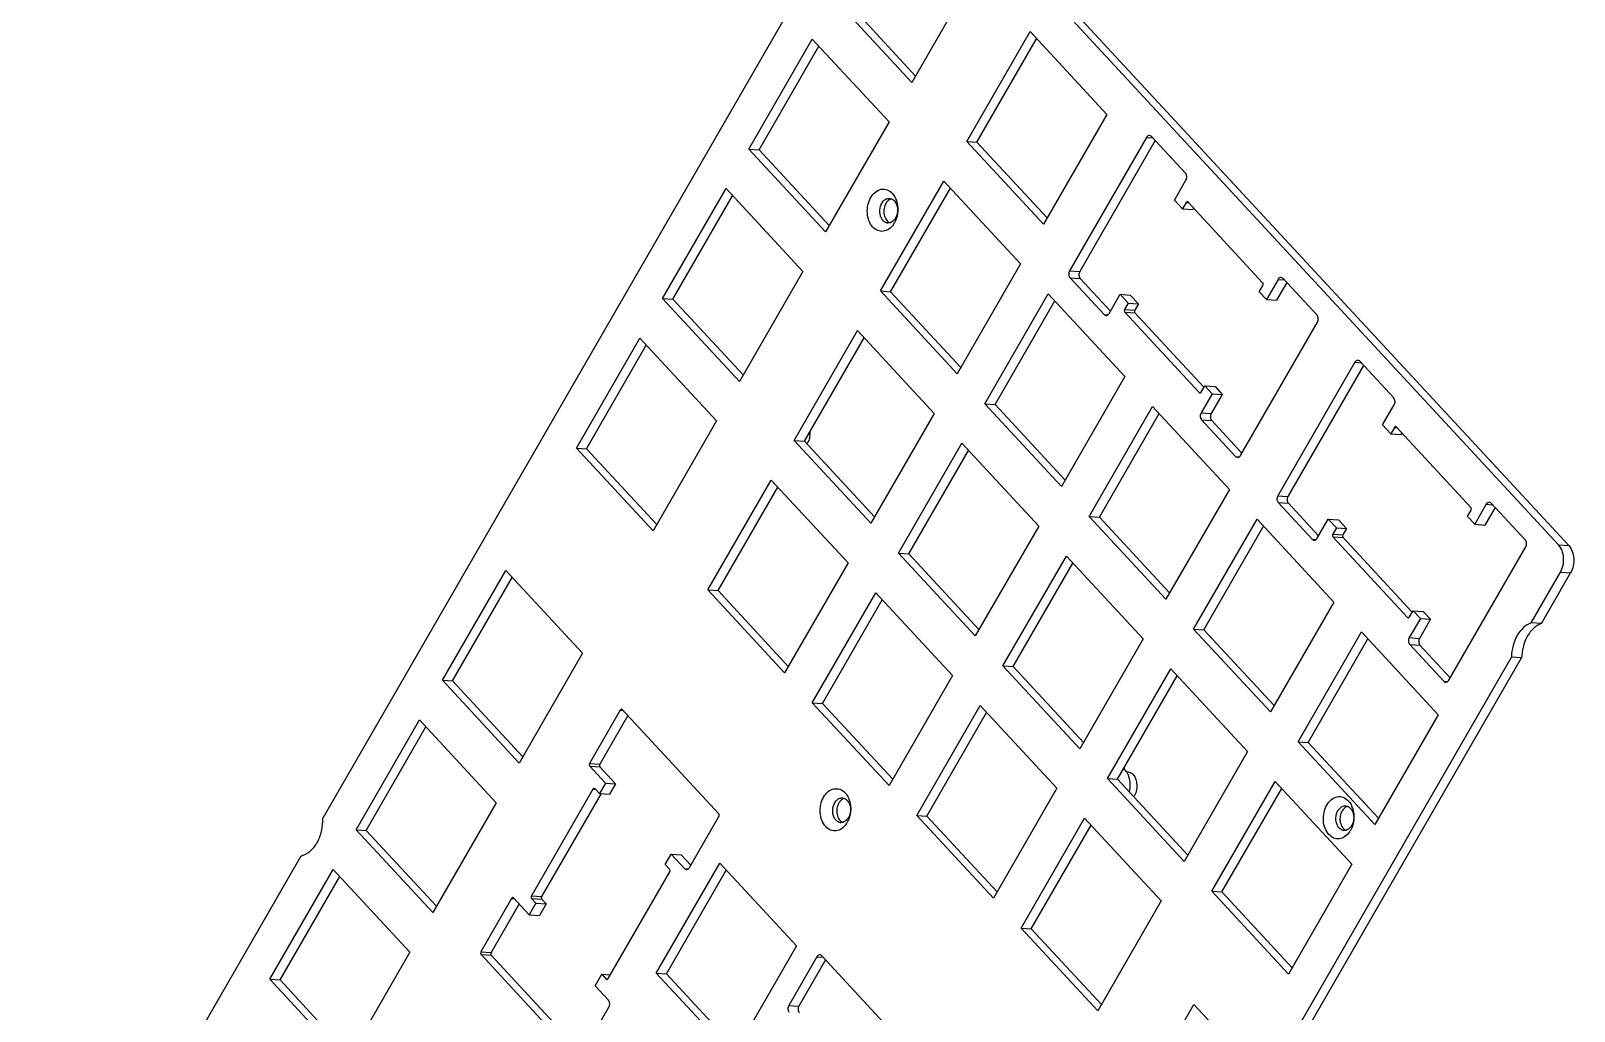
# Model space of a CAD drawing. Header units: millimetres. Extents: x -1930 to -997, y 85 to 636.
# Drawn here: x -1261.9 to -1104.9, y 428.7 to 528.3 of the extents above; entities that cross this region are included whole.
import ezdxf

# ---------------------------------------------------------------- set-up
doc = ezdxf.new("R2010")
doc.units = ezdxf.units.MM
doc.header["$LTSCALE"] = 30.734
doc.layers.get('0').update_dxf_attribs({"linetype": 'CONTINUOUS'})

msp = doc.modelspace()

# ---------------------------------------------------------------- linework, layer by layer
at = {"color": 7, "linetype": 'Continuous'}
for p, q in [((-1106.513, 476.071), (-1172.948, 547.745)), ((-1105.476, 476.001), (-1171.912, 547.675)), ((-1180.069, 538.545), (-1232.186, 448.277)), ((-1165.825, 534.235), (-1172.272, 523.067)), ((-1172.272, 523.067), (-1180.075, 531.485)), ((-1171.899, 523.713), (-1179.039, 531.415)), ((-1188.848, 516.29), (-1182.401, 527.457)), ((-1182.401, 527.457), (-1174.598, 519.039)), ((-1166.699, 517.054), (-1160.251, 528.222)), ((-1165.662, 516.984), (-1159.588, 527.506)), ((-1160.251, 528.222), (-1152.448, 519.803)), ((-1187.812, 516.22), (-1181.737, 526.742)), ((-1152.448, 519.803), (-1158.896, 508.636)), ((-1174.598, 519.039), (-1181.045, 507.872)), ((-1158.896, 508.636), (-1166.699, 517.054)), ((-1166.699, 517.054), (-1165.662, 516.984)), ((-1158.523, 509.282), (-1165.662, 516.984)), ((-1148.409, 517.463), (-1156.238, 503.903)), ((-1147.515, 517.146), (-1155.202, 503.833)), ((-1148.409, 517.463), (-1147.769, 517.42)), ((-1144.444, 513.833), (-1147.9, 517.561)), ((-1181.045, 507.872), (-1188.848, 516.29)), ((-1188.848, 516.29), (-1187.812, 516.22)), ((-1180.672, 508.518), (-1187.812, 516.22)), ((-1197.621, 501.095), (-1191.174, 512.262)), ((-1191.174, 512.262), (-1183.371, 503.844)), ((-1175.472, 501.859), (-1169.024, 513.026)), ((-1174.435, 501.789), (-1168.361, 512.31)), ((-1169.024, 513.026), (-1161.221, 504.608)), ((-1145.574, 511.093), (-1144.396, 513.134)), ((-1196.585, 501.025), (-1190.51, 511.546)), ((-1144.751, 510.204), (-1145.574, 511.093)), ((-1144.382, 510.842), (-1144.751, 510.204)), ((-1144.751, 510.204), (-1143.714, 510.134)), ((-1144.382, 510.842), (-1144.182, 510.829)), ((-1136.599, 502.704), (-1144.179, 510.882)), ((-1143.627, 510.286), (-1143.714, 510.134)), ((-1183.371, 503.844), (-1189.818, 492.676)), ((-1161.221, 504.608), (-1167.669, 493.441)), ((-1156.238, 503.903), (-1155.202, 503.833)), ((-1156.19, 503.203), (-1152.734, 499.475)), ((-1156.19, 503.203), (-1155.153, 503.133)), ((-1155.153, 503.133), (-1152.082, 499.82)), ((-1136.948, 501.786), (-1136.579, 502.424)), ((-1135.033, 503.032), (-1136.211, 500.991)), ((-1134.139, 502.715), (-1135.175, 500.921)), ((-1135.033, 503.032), (-1134.393, 502.989)), ((-1131.068, 499.402), (-1134.524, 503.13)), ((-1189.818, 492.676), (-1197.621, 501.095)), ((-1197.621, 501.095), (-1196.585, 501.025)), ((-1189.445, 493.322), (-1196.585, 501.025)), ((-1167.669, 493.441), (-1175.472, 501.859)), ((-1175.472, 501.859), (-1174.435, 501.789)), ((-1167.296, 494.086), (-1174.435, 501.789)), ((-1164.854, 490.404), (-1158.407, 501.571)), ((-1163.818, 490.334), (-1157.743, 500.856)), ((-1158.407, 501.571), (-1150.604, 493.153)), ((-1152.225, 499.573), (-1151.101, 501.521)), ((-1151.101, 501.521), (-1150.277, 500.632)), ((-1151.101, 501.521), (-1150.064, 501.451)), ((-1150.064, 501.451), (-1149.241, 500.562)), ((-1136.211, 500.991), (-1136.948, 501.786)), ((-1136.211, 500.991), (-1135.175, 500.921)), ((-1152.734, 499.475), (-1152.344, 499.449)), ((-1150.277, 500.632), (-1150.645, 499.994)), ((-1150.645, 499.994), (-1149.609, 499.924)), ((-1150.626, 499.714), (-1149.59, 499.644)), ((-1150.626, 499.714), (-1143.046, 491.537)), ((-1150.277, 500.632), (-1149.241, 500.562)), ((-1149.241, 500.562), (-1149.609, 499.924)), ((-1149.59, 499.644), (-1142.597, 492.1)), ((-1184.245, 486.663), (-1177.797, 497.831)), ((-1177.797, 497.831), (-1169.994, 489.412)), ((-1138.849, 485.142), (-1131.02, 498.703)), ((-1206.394, 485.899), (-1199.947, 497.066)), ((-1205.358, 485.829), (-1199.283, 496.351)), ((-1199.947, 497.066), (-1192.144, 488.648)), ((-1183.209, 486.593), (-1177.134, 497.115)), ((-1127.23, 494.614), (-1135.059, 481.053)), ((-1127.23, 494.614), (-1126.59, 494.57)), ((-1123.265, 490.984), (-1126.721, 494.712)), ((-1150.604, 493.153), (-1157.051, 481.986)), ((-1126.336, 494.297), (-1134.022, 480.983)), ((-1143.046, 491.537), (-1142.965, 491.531)), ((-1141.737, 491.419), (-1142.862, 489.472)), ((-1142.843, 491.576), (-1142.474, 492.214)), ((-1142.474, 492.214), (-1141.438, 492.144)), ((-1142.474, 492.214), (-1141.737, 491.419)), ((-1140.701, 491.349), (-1141.825, 489.402)), ((-1141.737, 491.419), (-1140.701, 491.349)), ((-1141.438, 492.144), (-1140.701, 491.349)), ((-1157.051, 481.986), (-1164.854, 490.404)), ((-1164.854, 490.404), (-1163.818, 490.334)), ((-1156.678, 482.632), (-1163.818, 490.334)), ((-1154.237, 478.949), (-1147.789, 490.117)), ((-1147.789, 490.117), (-1139.986, 481.698)), ((-1124.395, 488.243), (-1123.217, 490.284)), ((-1192.144, 488.648), (-1198.591, 477.481)), ((-1169.994, 489.412), (-1176.442, 478.245)), ((-1153.2, 478.879), (-1147.126, 489.401)), ((-1142.862, 489.472), (-1141.825, 489.402)), ((-1142.813, 488.772), (-1141.777, 488.702)), ((-1142.813, 488.772), (-1139.358, 485.044)), ((-1141.777, 488.702), (-1138.706, 485.389)), ((-1123.571, 487.355), (-1124.395, 488.243)), ((-1176.442, 478.245), (-1184.245, 486.663)), ((-1184.245, 486.663), (-1183.209, 486.593)), ((-1176.069, 478.891), (-1183.209, 486.593)), ((-1123.203, 487.993), (-1123.571, 487.355)), ((-1123.571, 487.355), (-1122.535, 487.285)), ((-1123.203, 487.993), (-1123.003, 487.979)), ((-1115.419, 479.855), (-1122.999, 488.032)), ((-1122.447, 487.437), (-1122.535, 487.285)), ((-1198.591, 477.481), (-1206.394, 485.899)), ((-1206.394, 485.899), (-1205.358, 485.829)), ((-1198.219, 478.127), (-1205.358, 485.829)), ((-1173.627, 475.209), (-1167.18, 486.376)), ((-1172.591, 475.139), (-1166.516, 485.66)), ((-1167.18, 486.376), (-1159.377, 477.958)), ((-1139.358, 485.044), (-1138.968, 485.018)), ((-1193.018, 471.468), (-1186.57, 482.635)), ((-1191.982, 471.398), (-1185.907, 481.919)), ((-1186.57, 482.635), (-1178.768, 474.217)), ((-1139.986, 481.698), (-1146.434, 470.531)), ((-1135.059, 481.053), (-1134.022, 480.983)), ((-1135.01, 480.354), (-1133.974, 480.284)), ((-1135.01, 480.354), (-1131.555, 476.626)), ((-1133.974, 480.284), (-1130.903, 476.971)), ((-1109.889, 476.553), (-1113.344, 480.281)), ((-1154.237, 478.949), (-1153.2, 478.879)), ((-1146.434, 470.531), (-1154.237, 478.949)), ((-1146.061, 471.177), (-1153.2, 478.879)), ((-1115.769, 478.937), (-1115.4, 479.575)), ((-1115.032, 478.142), (-1115.769, 478.937)), ((-1113.853, 480.183), (-1115.032, 478.142)), ((-1112.96, 479.866), (-1113.995, 478.072)), ((-1113.853, 480.183), (-1113.213, 480.139)), ((-1159.377, 477.958), (-1165.824, 466.79)), ((-1143.619, 467.495), (-1137.172, 478.662)), ((-1142.583, 467.425), (-1136.508, 477.946)), ((-1137.172, 478.662), (-1129.369, 470.244)), ((-1131.046, 476.724), (-1129.921, 478.671)), ((-1129.921, 478.671), (-1128.885, 478.602)), ((-1129.921, 478.671), (-1129.098, 477.783)), ((-1129.098, 477.783), (-1129.466, 477.145)), ((-1129.466, 477.145), (-1128.43, 477.075)), ((-1129.098, 477.783), (-1128.062, 477.713)), ((-1128.885, 478.602), (-1128.062, 477.713)), ((-1128.062, 477.713), (-1128.43, 477.075)), ((-1115.032, 478.142), (-1113.995, 478.072)), ((-1131.555, 476.626), (-1131.165, 476.6)), ((-1129.447, 476.865), (-1128.411, 476.795)), ((-1129.447, 476.865), (-1121.867, 468.687)), ((-1128.411, 476.795), (-1121.418, 469.251)), ((-1117.669, 462.293), (-1109.84, 475.853)), ((-1106.513, 476.071), (-1105.476, 476.001)), ((-1178.768, 474.217), (-1185.215, 463.05)), ((-1165.824, 466.79), (-1173.627, 475.209)), ((-1173.627, 475.209), (-1172.591, 475.139)), ((-1165.452, 467.436), (-1172.591, 475.139)), ((-1163.01, 463.754), (-1156.562, 474.921)), ((-1161.974, 463.684), (-1155.899, 474.205)), ((-1156.562, 474.921), (-1148.76, 466.503)), ((-1220.026, 462.288), (-1213.579, 473.456)), ((-1218.99, 462.218), (-1212.915, 472.74)), ((-1213.579, 473.456), (-1205.776, 465.037)), ((-1109.286, 468.134), (-1106.319, 473.273)), ((-1108.25, 468.064), (-1105.283, 473.203)), ((-1106.319, 473.273), (-1105.283, 473.203)), ((-1185.215, 463.05), (-1193.018, 471.468)), ((-1193.018, 471.468), (-1191.982, 471.398)), ((-1184.842, 463.695), (-1191.982, 471.398)), ((-1182.4, 460.013), (-1175.953, 471.18)), ((-1175.953, 471.18), (-1168.15, 462.762)), ((-1181.364, 459.943), (-1175.29, 470.465)), ((-1129.369, 470.244), (-1135.816, 459.076)), ((-1121.663, 468.727), (-1121.295, 469.365)), ((-1121.295, 469.365), (-1120.259, 469.295)), ((-1121.295, 469.365), (-1120.558, 468.57)), ((-1120.259, 469.295), (-1119.522, 468.5)), ((-1121.867, 468.687), (-1121.786, 468.682)), ((-1120.558, 468.57), (-1121.682, 466.622)), ((-1119.522, 468.5), (-1120.646, 466.552)), ((-1120.558, 468.57), (-1119.522, 468.5)), ((-1108.25, 468.064), (-1109.286, 468.134)), ((-1148.76, 466.503), (-1155.207, 455.336)), ((-1143.619, 467.495), (-1142.583, 467.425)), ((-1135.816, 459.076), (-1143.619, 467.495)), ((-1135.444, 459.722), (-1142.583, 467.425)), ((-1133.002, 456.04), (-1126.554, 467.207)), ((-1131.966, 455.97), (-1125.891, 466.491)), ((-1126.554, 467.207), (-1118.751, 458.789)), ((-1121.682, 466.622), (-1120.646, 466.552)), ((-1205.776, 465.037), (-1212.223, 453.87)), ((-1133.715, 425.822), (-1111.296, 464.652)), ((-1132.679, 425.752), (-1110.26, 464.582)), ((-1121.634, 465.923), (-1120.598, 465.853)), ((-1121.634, 465.923), (-1118.178, 462.195)), ((-1120.598, 465.853), (-1117.527, 462.54)), ((-1110.26, 464.582), (-1111.296, 464.652)), ((-1155.207, 455.336), (-1163.01, 463.754)), ((-1163.01, 463.754), (-1161.974, 463.684)), ((-1154.834, 455.981), (-1161.974, 463.684)), ((-1152.392, 452.299), (-1145.945, 463.466)), ((-1145.945, 463.466), (-1138.142, 455.048)), ((-1212.223, 453.87), (-1220.026, 462.288)), ((-1220.026, 462.288), (-1218.99, 462.218)), ((-1211.85, 454.516), (-1218.99, 462.218)), ((-1168.15, 462.762), (-1174.598, 451.595)), ((-1151.356, 452.229), (-1145.282, 462.751)), ((-1118.178, 462.195), (-1117.789, 462.168)), ((-1174.598, 451.595), (-1182.4, 460.013)), ((-1182.4, 460.013), (-1181.364, 459.943)), ((-1174.225, 452.241), (-1181.364, 459.943)), ((-1201.927, 459.263), (-1205.058, 453.839)), ((-1201.171, 458.707), (-1204.022, 453.769)), ((-1201.927, 459.263), (-1201.726, 459.249)), ((-1191.914, 448.719), (-1201.723, 459.302)), ((-1171.783, 448.558), (-1165.336, 459.726)), ((-1170.747, 448.488), (-1164.672, 459.01)), ((-1165.336, 459.726), (-1157.533, 451.307)), ((-1118.751, 458.789), (-1125.199, 447.622)), ((-1228.799, 447.093), (-1222.352, 458.26)), ((-1227.763, 447.023), (-1221.688, 457.544)), ((-1222.352, 458.26), (-1214.549, 449.842)), ((-1133.002, 456.04), (-1131.966, 455.97)), ((-1125.199, 447.622), (-1133.002, 456.04)), ((-1124.826, 448.267), (-1131.966, 455.97)), ((-1205.058, 453.839), (-1204.022, 453.769)), ((-1138.142, 455.048), (-1144.589, 443.881)), ((-1205.039, 453.559), (-1203.446, 451.84)), ((-1205.039, 453.559), (-1204.002, 453.489)), ((-1204.002, 453.489), (-1202.409, 451.77)), ((-1152.392, 452.299), (-1151.356, 452.229)), ((-1144.589, 443.881), (-1152.392, 452.299)), ((-1144.217, 444.527), (-1151.356, 452.229)), ((-1150.489, 453.005), (-1150.371, 452.997)), ((-1204.704, 451.227), (-1210.967, 440.379)), ((-1203.889, 450.774), (-1209.931, 440.309)), ((-1204.704, 451.227), (-1204.504, 451.214)), ((-1204.054, 450.785), (-1204.5, 451.266)), ((-1203.446, 451.84), (-1204.054, 450.785)), ((-1204.054, 450.785), (-1203.018, 450.715)), ((-1203.446, 451.84), (-1202.409, 451.77)), ((-1202.409, 451.77), (-1203.018, 450.715)), ((-1157.533, 451.307), (-1163.98, 440.14)), ((-1141.775, 440.844), (-1135.327, 452.012)), ((-1140.739, 440.774), (-1134.664, 451.296)), ((-1135.327, 452.012), (-1127.525, 443.593)), ((-1214.549, 449.842), (-1220.996, 438.675)), ((-1194.888, 443.255), (-1191.894, 448.439)), ((-1171.783, 448.558), (-1170.747, 448.488)), ((-1163.98, 440.14), (-1171.783, 448.558)), ((-1163.607, 440.786), (-1170.747, 448.488)), ((-1161.165, 437.104), (-1154.718, 448.271)), ((-1160.129, 437.034), (-1154.055, 447.555)), ((-1154.718, 448.271), (-1146.915, 439.853)), ((-1220.996, 438.675), (-1228.799, 447.093)), ((-1228.799, 447.093), (-1227.763, 447.023)), ((-1220.623, 439.32), (-1227.763, 447.023)), ((-1234.412, 444.421), (-1287.081, 353.195)), ((-1197.366, 443.57), (-1196.757, 444.624)), ((-1196.757, 444.624), (-1195.397, 443.156)), ((-1196.757, 444.624), (-1195.721, 444.555)), ((-1195.721, 444.555), (-1194.745, 443.502)), ((-1237.572, 431.897), (-1231.125, 443.065)), ((-1231.125, 443.065), (-1223.322, 434.646)), ((-1203.164, 431.961), (-1196.901, 442.809)), ((-1198.266, 432.534), (-1191.818, 443.701)), ((-1196.92, 443.089), (-1197.366, 443.57)), ((-1197.229, 432.464), (-1191.155, 442.985)), ((-1195.397, 443.156), (-1195.007, 443.13)), ((-1191.818, 443.701), (-1184.015, 435.283)), ((-1127.525, 443.593), (-1133.972, 432.426)), ((-1236.536, 431.827), (-1230.461, 442.349)), ((-1212.979, 440.119), (-1216.111, 434.695)), ((-1212.224, 439.563), (-1215.075, 434.625)), ((-1212.979, 440.119), (-1212.779, 440.105)), ((-1211.182, 438.439), (-1212.776, 440.158)), ((-1210.502, 439.618), (-1211.182, 438.439)), ((-1210.967, 440.379), (-1209.931, 440.309)), ((-1210.948, 440.099), (-1210.502, 439.618)), ((-1210.948, 440.099), (-1209.911, 440.029)), ((-1210.502, 439.618), (-1209.466, 439.548)), ((-1209.466, 439.548), (-1210.146, 438.369)), ((-1209.911, 440.029), (-1209.466, 439.548)), ((-1146.915, 439.853), (-1153.363, 428.685)), ((-1141.775, 440.844), (-1140.739, 440.774)), ((-1133.972, 432.426), (-1141.775, 440.844)), ((-1133.599, 433.072), (-1140.739, 440.774)), ((-1211.182, 438.439), (-1210.146, 438.369)), ((-1161.165, 437.104), (-1160.129, 437.034)), ((-1153.363, 428.685), (-1161.165, 437.104)), ((-1152.99, 429.331), (-1160.129, 437.034)), ((-1184.015, 435.283), (-1190.463, 424.115)), ((-1223.322, 434.646), (-1229.769, 423.479)), ((-1216.111, 434.695), (-1215.075, 434.625)), ((-1216.091, 434.415), (-1206.282, 423.832)), ((-1216.091, 434.415), (-1215.055, 434.345)), ((-1215.055, 434.345), (-1205.798, 424.358)), ((-1181.942, 434.188), (-1184.797, 429.242)), ((-1181.048, 433.871), (-1183.761, 429.172)), ((-1181.942, 434.188), (-1181.302, 434.144)), ((-1171.958, 424.064), (-1181.433, 434.286)), ((-1229.769, 423.479), (-1237.572, 431.897)), ((-1237.572, 431.897), (-1236.536, 431.827)), ((-1229.396, 424.125), (-1236.536, 431.827)), ((-1204.494, 431.224), (-1203.814, 432.403)), ((-1203.814, 432.403), (-1203.368, 431.922)), ((-1203.814, 432.403), (-1202.943, 432.344)), ((-1203.368, 431.922), (-1203.287, 431.916)), ((-1190.463, 424.115), (-1198.266, 432.534)), ((-1198.266, 432.534), (-1197.229, 432.464)), ((-1190.09, 424.761), (-1197.229, 432.464)), ((-1203.134, 429.756), (-1204.494, 431.224)), ((-1206.079, 423.871), (-1203.085, 429.056)), ((-1184.797, 429.242), (-1183.761, 429.172)), ((-1150.03, 418.18), (-1143.582, 429.348)), ((-1143.582, 429.348), (-1135.78, 420.929))]:
    msp.add_line(p, q, dxfattribs=at)
for centre, radius, start, end in [((-1176.085, 510.291), 2.369, 19.34518, 21.50483), ((-1174.666, 509.452), 0.673, 249.4994, 254.31806), ((-1174.672, 509.433), 0.653, 254.34493, 266.14095), ((-1174.682, 509.489), 0.711, 285.6252, 289.42101), ((-1175.987, 509.891), 2.23, 325.30026, 330.02624), ((-1184.69, 487.419), 2.07, 347.67468, 4.8481), ((-1151.633, 452.198), 1.425, 42.76841, 51.07924), ((-1151.974, 451.928), 1.861, 29.75794, 34.10822), ((-1152.29, 451.773), 2.213, 18.91531, 21.49828), ((-1180.879, 449.347), 2.369, 19.34518, 21.50483), ((-1129.699, 448.539), 2.369, 19.34518, 21.50483), ((-1179.461, 448.508), 0.673, 249.4994, 254.31806), ((-1179.467, 448.489), 0.653, 254.34493, 266.14095), ((-1179.477, 448.545), 0.711, 285.6252, 289.42101), ((-1180.781, 448.947), 2.23, 325.30026, 330.02624), ((-1128.28, 447.699), 0.673, 249.4994, 254.31806), ((-1128.286, 447.68), 0.653, 254.34493, 266.14095), ((-1128.296, 447.737), 0.711, 285.6252, 289.42101), ((-1129.601, 448.139), 2.23, 325.30026, 330.02624)]:
    msp.add_arc(centre, radius, start, end, dxfattribs=at)
for points, knots in [([(-1148.097, 517.661), (-1148.156, 517.665), (-1148.288, 517.625), (-1148.375, 517.523), (-1148.409, 517.463)], [0, 0, 0, 0, 0.4637418, 1, 1, 1, 1]), ([(-1147.9, 517.561), (-1147.913, 517.576), (-1147.968, 517.626), (-1148.042, 517.658), (-1148.097, 517.661)], [0, 0, 0, 0, 0.265136, 1, 1, 1, 1]), ([(-1144.396, 513.134), (-1144.333, 513.243), (-1144.28, 513.496), (-1144.364, 513.747), (-1144.444, 513.833)], [0, 0, 0, 0, 0.516988, 1, 1, 1, 1]), ([(-1176.244, 508.355), (-1176.589, 508.727), (-1176.86, 509.548), (-1176.779, 510.604), (-1176.502, 511.36), (-1176.037, 511.939), (-1175.426, 512.252), (-1174.763, 512.2), (-1174.41, 511.943), (-1174.263, 511.785)], [0, 0, 0, 0, 0.2627513, 0.407557, 0.5469772, 0.6729125, 0.7839529, 0.8884344, 1, 1, 1, 1]), ([(-1174.263, 511.785), (-1174.224, 511.742), (-1174.067, 511.553), (-1173.949, 511.334), (-1173.88, 511.16)], [0, 0, 0, 0, 0.2380765, 1, 1, 1, 1]), ([(-1175.453, 509.456), (-1175.541, 509.714), (-1175.574, 510.269), (-1175.356, 510.788), (-1175.183, 510.983)], [0, 0, 0, 0, 0.5116141, 1, 1, 1, 1]), ([(-1175.183, 510.983), (-1175.099, 511.076), (-1174.907, 511.232), (-1174.661, 511.283), (-1174.548, 511.275)], [0, 0, 0, 0, 0.5251894, 1, 1, 1, 1]), ([(-1174.768, 510.955), (-1174.796, 510.924), (-1174.902, 510.79), (-1174.981, 510.634), (-1175.025, 510.511)], [0, 0, 0, 0, 0.2391772, 1, 1, 1, 1]), ([(-1174.358, 511.224), (-1174.396, 511.213), (-1174.551, 511.155), (-1174.685, 511.049), (-1174.768, 510.955)], [0, 0, 0, 0, 0.237164, 1, 1, 1, 1]), ([(-1174.056, 511.025), (-1174.002, 510.967), (-1173.8, 510.685), (-1173.725, 510.326), (-1173.728, 510.062)], [0, 0, 0, 0, 0.2303945, 1, 1, 1, 1]), ([(-1173.706, 510.369), (-1173.696, 510.229), (-1173.698, 509.681), (-1173.852, 509.13), (-1174.055, 508.777)], [0, 0, 0, 0, 0.256167, 1, 1, 1, 1]), ([(-1173.849, 511.076), (-1173.829, 511.021), (-1173.758, 510.79), (-1173.719, 510.55), (-1173.706, 510.369)], [0, 0, 0, 0, 0.2445506, 1, 1, 1, 1]), ([(-1144.257, 510.922), (-1144.269, 510.922), (-1144.321, 510.917), (-1144.363, 510.876), (-1144.382, 510.842)], [0, 0, 0, 0, 0.23075, 1, 1, 1, 1]), ([(-1174.153, 508.622), (-1174.28, 508.439), (-1174.577, 508.124), (-1175.163, 507.881), (-1175.777, 507.962), (-1176.105, 508.206), (-1176.244, 508.355)], [0, 0, 0, 0, 0.2734501, 0.5171602, 0.7503839, 1, 1, 1, 1]), ([(-1175.207, 509.031), (-1175.234, 509.059), (-1175.338, 509.187), (-1175.412, 509.337), (-1175.453, 509.456)], [0, 0, 0, 0, 0.2365284, 1, 1, 1, 1]), ([(-1174.902, 508.821), (-1174.93, 508.832), (-1175.044, 508.883), (-1175.143, 508.962), (-1175.207, 509.031)], [0, 0, 0, 0, 0.2418604, 1, 1, 1, 1]), ([(-1175.121, 509.966), (-1175.122, 509.895), (-1175.109, 509.625), (-1175.028, 509.355), (-1174.926, 509.183)], [0, 0, 0, 0, 0.261664, 1, 1, 1, 1]), ([(-1174.793, 509.003), (-1174.771, 508.98), (-1174.685, 508.895), (-1174.579, 508.829), (-1174.495, 508.796)], [0, 0, 0, 0, 0.2601906, 1, 1, 1, 1]), ([(-1173.824, 509.517), (-1173.882, 509.356), (-1174.037, 509.069), (-1174.306, 508.868), (-1174.446, 508.819)], [0, 0, 0, 0, 0.5349824, 1, 1, 1, 1]), ([(-1156.238, 503.903), (-1156.301, 503.793), (-1156.354, 503.541), (-1156.27, 503.29), (-1156.19, 503.203)], [0, 0, 0, 0, 0.516988, 1, 1, 1, 1]), ([(-1155.202, 503.833), (-1155.265, 503.723), (-1155.318, 503.471), (-1155.233, 503.22), (-1155.153, 503.133)], [0, 0, 0, 0, 0.516988, 1, 1, 1, 1]), ([(-1136.579, 502.424), (-1136.542, 502.488), (-1136.533, 502.602), (-1136.583, 502.687), (-1136.599, 502.704)], [0, 0, 0, 0, 0.7653131, 1, 1, 1, 1]), ([(-1134.72, 503.23), (-1134.78, 503.234), (-1134.912, 503.194), (-1134.998, 503.091), (-1135.033, 503.032)], [0, 0, 0, 0, 0.4637418, 1, 1, 1, 1]), ([(-1134.524, 503.13), (-1134.537, 503.145), (-1134.592, 503.195), (-1134.666, 503.226), (-1134.72, 503.23)], [0, 0, 0, 0, 0.265136, 1, 1, 1, 1]), ([(-1152.734, 499.475), (-1152.721, 499.461), (-1152.666, 499.41), (-1152.592, 499.379), (-1152.537, 499.375)], [0, 0, 0, 0, 0.265136, 1, 1, 1, 1]), ([(-1152.377, 499.414), (-1152.362, 499.423), (-1152.301, 499.465), (-1152.253, 499.525), (-1152.225, 499.573)], [0, 0, 0, 0, 0.2362048, 1, 1, 1, 1]), ([(-1150.645, 499.994), (-1150.682, 499.93), (-1150.691, 499.816), (-1150.642, 499.731), (-1150.626, 499.714)], [0, 0, 0, 0, 0.7653131, 1, 1, 1, 1]), ([(-1149.609, 499.924), (-1149.646, 499.86), (-1149.655, 499.746), (-1149.605, 499.661), (-1149.59, 499.644)], [0, 0, 0, 0, 0.7653131, 1, 1, 1, 1]), ([(-1131.02, 498.703), (-1130.957, 498.812), (-1130.903, 499.064), (-1130.988, 499.315), (-1131.068, 499.402)], [0, 0, 0, 0, 0.516988, 1, 1, 1, 1]), ([(-1126.917, 494.812), (-1126.977, 494.816), (-1127.109, 494.776), (-1127.195, 494.673), (-1127.23, 494.614)], [0, 0, 0, 0, 0.4637418, 1, 1, 1, 1]), ([(-1126.721, 494.712), (-1126.734, 494.726), (-1126.789, 494.777), (-1126.863, 494.808), (-1126.917, 494.812)], [0, 0, 0, 0, 0.265136, 1, 1, 1, 1]), ([(-1123.217, 490.284), (-1123.154, 490.394), (-1123.101, 490.646), (-1123.185, 490.897), (-1123.265, 490.984)], [0, 0, 0, 0, 0.516988, 1, 1, 1, 1]), ([(-1142.862, 489.472), (-1142.925, 489.362), (-1142.978, 489.11), (-1142.893, 488.859), (-1142.813, 488.772)], [0, 0, 0, 0, 0.516988, 1, 1, 1, 1]), ([(-1141.825, 489.402), (-1141.888, 489.292), (-1141.941, 489.04), (-1141.857, 488.789), (-1141.777, 488.702)], [0, 0, 0, 0, 0.516988, 1, 1, 1, 1]), ([(-1182.667, 486.977), (-1182.681, 486.916), (-1182.743, 486.683), (-1182.85, 486.461), (-1182.955, 486.316)], [0, 0, 0, 0, 0.2598976, 1, 1, 1, 1]), ([(-1123.078, 488.072), (-1123.09, 488.073), (-1123.142, 488.068), (-1123.183, 488.027), (-1123.203, 487.993)], [0, 0, 0, 0, 0.23075, 1, 1, 1, 1]), ([(-1139.358, 485.044), (-1139.344, 485.03), (-1139.289, 484.979), (-1139.216, 484.948), (-1139.161, 484.944)], [0, 0, 0, 0, 0.265136, 1, 1, 1, 1]), ([(-1139.001, 484.983), (-1138.986, 484.992), (-1138.925, 485.034), (-1138.877, 485.093), (-1138.849, 485.142)], [0, 0, 0, 0, 0.2362048, 1, 1, 1, 1]), ([(-1135.059, 481.053), (-1135.122, 480.944), (-1135.175, 480.692), (-1135.091, 480.44), (-1135.01, 480.354)], [0, 0, 0, 0, 0.516988, 1, 1, 1, 1]), ([(-1134.022, 480.983), (-1134.086, 480.874), (-1134.139, 480.622), (-1134.054, 480.371), (-1133.974, 480.284)], [0, 0, 0, 0, 0.516988, 1, 1, 1, 1]), ([(-1113.541, 480.381), (-1113.6, 480.385), (-1113.733, 480.345), (-1113.819, 480.242), (-1113.853, 480.183)], [0, 0, 0, 0, 0.4637418, 1, 1, 1, 1]), ([(-1113.344, 480.281), (-1113.358, 480.295), (-1113.413, 480.346), (-1113.486, 480.377), (-1113.541, 480.381)], [0, 0, 0, 0, 0.265136, 1, 1, 1, 1]), ([(-1115.4, 479.575), (-1115.363, 479.639), (-1115.354, 479.753), (-1115.404, 479.838), (-1115.419, 479.855)], [0, 0, 0, 0, 0.7653131, 1, 1, 1, 1]), ([(-1129.466, 477.145), (-1129.503, 477.081), (-1129.512, 476.967), (-1129.462, 476.882), (-1129.447, 476.865)], [0, 0, 0, 0, 0.7653131, 1, 1, 1, 1]), ([(-1131.555, 476.626), (-1131.541, 476.611), (-1131.487, 476.561), (-1131.413, 476.53), (-1131.358, 476.526)], [0, 0, 0, 0, 0.265136, 1, 1, 1, 1]), ([(-1131.198, 476.565), (-1131.183, 476.574), (-1131.122, 476.616), (-1131.074, 476.675), (-1131.046, 476.724)], [0, 0, 0, 0, 0.2362048, 1, 1, 1, 1]), ([(-1128.43, 477.075), (-1128.467, 477.011), (-1128.476, 476.897), (-1128.426, 476.812), (-1128.411, 476.795)], [0, 0, 0, 0, 0.7653131, 1, 1, 1, 1]), ([(-1109.84, 475.853), (-1109.777, 475.963), (-1109.724, 476.215), (-1109.809, 476.466), (-1109.889, 476.553)], [0, 0, 0, 0, 0.516988, 1, 1, 1, 1]), ([(-1106.319, 473.273), (-1106.066, 473.71), (-1105.855, 474.72), (-1106.192, 475.724), (-1106.513, 476.071)], [0, 0, 0, 0, 0.5169818, 1, 1, 1, 1]), ([(-1105.476, 476.001), (-1105.155, 475.654), (-1104.818, 474.65), (-1105.03, 473.64), (-1105.283, 473.203)], [0, 0, 0, 0, 0.4830182, 1, 1, 1, 1]), ([(-1109.286, 468.134), (-1109.575, 468.028), (-1110.137, 467.665), (-1110.768, 466.841), (-1111.182, 465.804), (-1111.288, 465.041), (-1111.296, 464.652)], [0, 0, 0, 0, 0.2177218, 0.4602171, 0.72452, 1, 1, 1, 1]), ([(-1108.25, 468.064), (-1108.355, 468.025), (-1108.787, 467.825), (-1109.151, 467.495), (-1109.376, 467.211)], [0, 0, 0, 0, 0.2365376, 1, 1, 1, 1]), ([(-1121.682, 466.622), (-1121.746, 466.513), (-1121.799, 466.26), (-1121.714, 466.009), (-1121.634, 465.923)], [0, 0, 0, 0, 0.516988, 1, 1, 1, 1]), ([(-1120.646, 466.552), (-1120.709, 466.443), (-1120.762, 466.19), (-1120.678, 465.939), (-1120.598, 465.853)], [0, 0, 0, 0, 0.516988, 1, 1, 1, 1]), ([(-1109.376, 467.211), (-1109.514, 467.038), (-1110.022, 466.25), (-1110.245, 465.294), (-1110.26, 464.582)], [0, 0, 0, 0, 0.2370169, 1, 1, 1, 1]), ([(-1118.178, 462.195), (-1118.165, 462.18), (-1118.11, 462.13), (-1118.036, 462.098), (-1117.982, 462.095)], [0, 0, 0, 0, 0.265136, 1, 1, 1, 1]), ([(-1117.822, 462.134), (-1117.807, 462.143), (-1117.746, 462.185), (-1117.698, 462.244), (-1117.669, 462.293)], [0, 0, 0, 0, 0.2362048, 1, 1, 1, 1]), ([(-1201.802, 459.342), (-1201.813, 459.343), (-1201.865, 459.338), (-1201.907, 459.297), (-1201.927, 459.263)], [0, 0, 0, 0, 0.23075, 1, 1, 1, 1]), ([(-1205.058, 453.839), (-1205.095, 453.775), (-1205.104, 453.661), (-1205.054, 453.576), (-1205.039, 453.559)], [0, 0, 0, 0, 0.7653131, 1, 1, 1, 1]), ([(-1204.022, 453.769), (-1204.059, 453.705), (-1204.068, 453.591), (-1204.018, 453.506), (-1204.002, 453.489)], [0, 0, 0, 0, 0.7653131, 1, 1, 1, 1]), ([(-1150.069, 451.848), (-1150.073, 451.903), (-1150.094, 452.121), (-1150.143, 452.336), (-1150.196, 452.49)], [0, 0, 0, 0, 0.2550957, 1, 1, 1, 1]), ([(-1150.154, 452.951), (-1150.119, 452.938), (-1149.981, 452.877), (-1149.859, 452.781), (-1149.781, 452.697)], [0, 0, 0, 0, 0.2414709, 1, 1, 1, 1]), ([(-1149.781, 452.697), (-1149.522, 452.417), (-1149.271, 451.598), (-1149.487, 450.789), (-1149.723, 450.464)], [0, 0, 0, 0, 0.4874752, 1, 1, 1, 1]), ([(-1204.579, 451.306), (-1204.591, 451.307), (-1204.642, 451.302), (-1204.684, 451.261), (-1204.704, 451.227)], [0, 0, 0, 0, 0.23075, 1, 1, 1, 1]), ([(-1181.038, 447.411), (-1181.383, 447.783), (-1181.655, 448.604), (-1181.574, 449.66), (-1181.296, 450.416), (-1180.832, 450.995), (-1180.221, 451.308), (-1179.558, 451.256), (-1179.204, 450.999), (-1179.058, 450.841)], [0, 0, 0, 0, 0.2627513, 0.407557, 0.5469772, 0.6729125, 0.7839529, 0.8884344, 1, 1, 1, 1]), ([(-1179.058, 450.841), (-1179.018, 450.798), (-1178.862, 450.609), (-1178.743, 450.389), (-1178.675, 450.216)], [0, 0, 0, 0, 0.2380765, 1, 1, 1, 1]), ([(-1129.858, 446.602), (-1130.203, 446.975), (-1130.474, 447.795), (-1130.393, 448.851), (-1130.116, 449.608), (-1129.651, 450.187), (-1129.04, 450.5), (-1128.377, 450.447), (-1128.024, 450.19), (-1127.877, 450.032)], [0, 0, 0, 0, 0.2627513, 0.407557, 0.5469772, 0.6729125, 0.7839529, 0.8884344, 1, 1, 1, 1]), ([(-1180.247, 448.512), (-1180.335, 448.77), (-1180.369, 449.325), (-1180.151, 449.844), (-1179.978, 450.038)], [0, 0, 0, 0, 0.5116141, 1, 1, 1, 1]), ([(-1179.978, 450.038), (-1179.894, 450.132), (-1179.702, 450.288), (-1179.456, 450.339), (-1179.342, 450.331)], [0, 0, 0, 0, 0.5251894, 1, 1, 1, 1]), ([(-1179.916, 449.022), (-1179.916, 448.951), (-1179.903, 448.681), (-1179.823, 448.411), (-1179.721, 448.239)], [0, 0, 0, 0, 0.261664, 1, 1, 1, 1]), ([(-1179.563, 450.01), (-1179.59, 449.98), (-1179.697, 449.845), (-1179.775, 449.69), (-1179.819, 449.567)], [0, 0, 0, 0, 0.2391772, 1, 1, 1, 1]), ([(-1179.153, 450.279), (-1179.19, 450.269), (-1179.345, 450.211), (-1179.479, 450.104), (-1179.563, 450.01)], [0, 0, 0, 0, 0.237164, 1, 1, 1, 1]), ([(-1178.851, 450.081), (-1178.797, 450.023), (-1178.595, 449.741), (-1178.519, 449.382), (-1178.523, 449.118)], [0, 0, 0, 0, 0.2303945, 1, 1, 1, 1]), ([(-1178.501, 449.424), (-1178.491, 449.284), (-1178.493, 448.737), (-1178.646, 448.186), (-1178.85, 447.833)], [0, 0, 0, 0, 0.256167, 1, 1, 1, 1]), ([(-1178.644, 450.132), (-1178.624, 450.076), (-1178.553, 449.846), (-1178.513, 449.606), (-1178.501, 449.424)], [0, 0, 0, 0, 0.2445506, 1, 1, 1, 1]), ([(-1129.067, 447.703), (-1129.155, 447.961), (-1129.188, 448.516), (-1128.97, 449.035), (-1128.797, 449.23)], [0, 0, 0, 0, 0.5116141, 1, 1, 1, 1]), ([(-1128.797, 449.23), (-1128.713, 449.324), (-1128.521, 449.479), (-1128.275, 449.53), (-1128.162, 449.523)], [0, 0, 0, 0, 0.5251894, 1, 1, 1, 1]), ([(-1128.382, 449.202), (-1128.41, 449.171), (-1128.516, 449.037), (-1128.595, 448.881), (-1128.639, 448.758)], [0, 0, 0, 0, 0.2391772, 1, 1, 1, 1]), ([(-1127.972, 449.471), (-1128.01, 449.46), (-1128.165, 449.403), (-1128.299, 449.296), (-1128.382, 449.202)], [0, 0, 0, 0, 0.237164, 1, 1, 1, 1]), ([(-1127.877, 450.032), (-1127.838, 449.99), (-1127.681, 449.801), (-1127.563, 449.581), (-1127.494, 449.407)], [0, 0, 0, 0, 0.2380765, 1, 1, 1, 1]), ([(-1127.67, 449.272), (-1127.616, 449.214), (-1127.414, 448.933), (-1127.339, 448.574), (-1127.342, 448.309)], [0, 0, 0, 0, 0.2303945, 1, 1, 1, 1]), ([(-1127.463, 449.324), (-1127.444, 449.268), (-1127.372, 449.038), (-1127.333, 448.798), (-1127.32, 448.616)], [0, 0, 0, 0, 0.2445506, 1, 1, 1, 1]), ([(-1234.412, 444.421), (-1234.081, 444.501), (-1233.42, 444.863), (-1232.695, 445.782), (-1232.247, 446.964), (-1232.167, 447.837), (-1232.186, 448.277)], [0, 0, 0, 0, 0.2143395, 0.4562139, 0.7227617, 1, 1, 1, 1]), ([(-1191.894, 448.439), (-1191.857, 448.504), (-1191.848, 448.618), (-1191.898, 448.703), (-1191.914, 448.719)], [0, 0, 0, 0, 0.7653131, 1, 1, 1, 1]), ([(-1178.948, 447.678), (-1179.075, 447.495), (-1179.371, 447.18), (-1179.958, 446.936), (-1180.572, 447.017), (-1180.9, 447.262), (-1181.038, 447.411)], [0, 0, 0, 0, 0.2734501, 0.5171602, 0.7503839, 1, 1, 1, 1]), ([(-1180.002, 448.087), (-1180.028, 448.115), (-1180.132, 448.243), (-1180.207, 448.393), (-1180.247, 448.512)], [0, 0, 0, 0, 0.2365284, 1, 1, 1, 1]), ([(-1179.697, 447.877), (-1179.725, 447.887), (-1179.838, 447.938), (-1179.938, 448.018), (-1180.002, 448.087)], [0, 0, 0, 0, 0.2418604, 1, 1, 1, 1]), ([(-1179.588, 448.059), (-1179.566, 448.036), (-1179.479, 447.951), (-1179.374, 447.884), (-1179.29, 447.852)], [0, 0, 0, 0, 0.2601906, 1, 1, 1, 1]), ([(-1178.619, 448.573), (-1178.677, 448.412), (-1178.832, 448.124), (-1179.101, 447.924), (-1179.241, 447.875)], [0, 0, 0, 0, 0.5349824, 1, 1, 1, 1]), ([(-1128.821, 447.278), (-1128.848, 447.307), (-1128.952, 447.434), (-1129.026, 447.584), (-1129.067, 447.703)], [0, 0, 0, 0, 0.2365284, 1, 1, 1, 1]), ([(-1128.735, 448.213), (-1128.736, 448.143), (-1128.723, 447.872), (-1128.642, 447.602), (-1128.54, 447.431)], [0, 0, 0, 0, 0.261664, 1, 1, 1, 1]), ([(-1127.439, 447.764), (-1127.496, 447.603), (-1127.651, 447.316), (-1127.92, 447.115), (-1128.06, 447.066)], [0, 0, 0, 0, 0.5349824, 1, 1, 1, 1]), ([(-1127.32, 448.616), (-1127.31, 448.476), (-1127.312, 447.929), (-1127.466, 447.377), (-1127.669, 447.025)], [0, 0, 0, 0, 0.256167, 1, 1, 1, 1]), ([(-1127.768, 446.869), (-1127.894, 446.686), (-1128.191, 446.372), (-1128.777, 446.128), (-1129.391, 446.209), (-1129.719, 446.453), (-1129.858, 446.602)], [0, 0, 0, 0, 0.2734501, 0.5171602, 0.7503839, 1, 1, 1, 1]), ([(-1128.516, 447.069), (-1128.544, 447.079), (-1128.658, 447.13), (-1128.757, 447.209), (-1128.821, 447.278)], [0, 0, 0, 0, 0.2418604, 1, 1, 1, 1]), ([(-1128.407, 447.25), (-1128.385, 447.227), (-1128.299, 447.142), (-1128.193, 447.076), (-1128.109, 447.044)], [0, 0, 0, 0, 0.2601906, 1, 1, 1, 1]), ([(-1196.901, 442.809), (-1196.864, 442.873), (-1196.855, 442.987), (-1196.905, 443.072), (-1196.92, 443.089)], [0, 0, 0, 0, 0.7653131, 1, 1, 1, 1]), ([(-1195.397, 443.156), (-1195.383, 443.142), (-1195.329, 443.091), (-1195.255, 443.06), (-1195.2, 443.056)], [0, 0, 0, 0, 0.265136, 1, 1, 1, 1]), ([(-1195.04, 443.095), (-1195.025, 443.104), (-1194.964, 443.146), (-1194.916, 443.206), (-1194.888, 443.255)], [0, 0, 0, 0, 0.2362048, 1, 1, 1, 1]), ([(-1212.854, 440.198), (-1212.866, 440.199), (-1212.918, 440.194), (-1212.96, 440.153), (-1212.979, 440.119)], [0, 0, 0, 0, 0.23075, 1, 1, 1, 1]), ([(-1210.967, 440.379), (-1211.004, 440.315), (-1211.013, 440.201), (-1210.963, 440.116), (-1210.948, 440.099)], [0, 0, 0, 0, 0.7653131, 1, 1, 1, 1]), ([(-1209.931, 440.309), (-1209.968, 440.245), (-1209.977, 440.131), (-1209.927, 440.046), (-1209.911, 440.029)], [0, 0, 0, 0, 0.7653131, 1, 1, 1, 1]), ([(-1216.111, 434.695), (-1216.148, 434.631), (-1216.157, 434.517), (-1216.107, 434.432), (-1216.091, 434.415)], [0, 0, 0, 0, 0.7653131, 1, 1, 1, 1]), ([(-1215.075, 434.625), (-1215.112, 434.561), (-1215.12, 434.447), (-1215.071, 434.362), (-1215.055, 434.345)], [0, 0, 0, 0, 0.7653131, 1, 1, 1, 1]), ([(-1181.63, 434.386), (-1181.689, 434.39), (-1181.821, 434.35), (-1181.907, 434.247), (-1181.942, 434.188)], [0, 0, 0, 0, 0.4637418, 1, 1, 1, 1]), ([(-1181.433, 434.286), (-1181.446, 434.3), (-1181.501, 434.351), (-1181.575, 434.382), (-1181.63, 434.386)], [0, 0, 0, 0, 0.265136, 1, 1, 1, 1]), ([(-1203.085, 429.056), (-1203.022, 429.166), (-1202.969, 429.418), (-1203.053, 429.669), (-1203.134, 429.756)], [0, 0, 0, 0, 0.516988, 1, 1, 1, 1]), ([(-1184.797, 429.242), (-1184.86, 429.133), (-1184.913, 428.88), (-1184.829, 428.629), (-1184.749, 428.543)], [0, 0, 0, 0, 0.516988, 1, 1, 1, 1]), ([(-1183.761, 429.172), (-1183.824, 429.063), (-1183.877, 428.81), (-1183.793, 428.559), (-1183.712, 428.473)], [0, 0, 0, 0, 0.516988, 1, 1, 1, 1])]:
    msp.add_open_spline(points, degree=3, knots=knots, dxfattribs=at)
for points in [[(-1175.025, 510.511), (-1175.086, 510.337), (-1175.118, 510.151), (-1175.121, 509.966)], [(-1174.548, 511.275), (-1174.481, 511.271), (-1174.415, 511.256), (-1174.353, 511.232)], [(-1174.353, 511.232), (-1174.3, 511.211), (-1174.248, 511.183), (-1174.201, 511.151)], [(-1174.201, 511.151), (-1174.148, 511.114), (-1174.099, 511.072), (-1174.056, 511.025)], [(-1144.179, 510.882), (-1144.199, 510.903), (-1144.228, 510.92), (-1144.257, 510.922)], [(-1174.926, 509.183), (-1174.888, 509.119), (-1174.844, 509.058), (-1174.793, 509.003)], [(-1174.491, 508.805), (-1174.563, 508.784), (-1174.641, 508.776), (-1174.716, 508.781)], [(-1173.728, 510.062), (-1173.73, 509.877), (-1173.763, 509.691), (-1173.824, 509.517)], [(-1152.537, 499.375), (-1152.483, 499.371), (-1152.425, 499.387), (-1152.377, 499.414)], [(-1143.046, 491.537), (-1143.026, 491.515), (-1142.997, 491.499), (-1142.967, 491.497)], [(-1142.967, 491.497), (-1142.946, 491.495), (-1142.923, 491.501), (-1142.904, 491.512)], [(-1142.904, 491.512), (-1142.878, 491.527), (-1142.857, 491.55), (-1142.843, 491.576)], [(-1122.999, 488.032), (-1123.019, 488.054), (-1123.049, 488.07), (-1123.078, 488.072)], [(-1139.161, 484.944), (-1139.106, 484.94), (-1139.049, 484.956), (-1139.001, 484.983)], [(-1131.358, 476.526), (-1131.303, 476.522), (-1131.246, 476.537), (-1131.198, 476.565)], [(-1121.867, 468.687), (-1121.847, 468.666), (-1121.818, 468.649), (-1121.788, 468.647)], [(-1121.788, 468.647), (-1121.766, 468.646), (-1121.743, 468.652), (-1121.724, 468.663)], [(-1121.724, 468.663), (-1121.699, 468.678), (-1121.678, 468.701), (-1121.663, 468.727)], [(-1117.982, 462.095), (-1117.927, 462.091), (-1117.869, 462.106), (-1117.822, 462.134)], [(-1201.723, 459.302), (-1201.743, 459.324), (-1201.772, 459.34), (-1201.802, 459.342)], [(-1150.433, 452.971), (-1150.48, 453.039), (-1150.531, 453.105), (-1150.587, 453.165)], [(-1150.371, 452.997), (-1150.297, 452.992), (-1150.223, 452.976), (-1150.154, 452.951)], [(-1150.231, 452.584), (-1150.267, 452.676), (-1150.31, 452.765), (-1150.359, 452.851)], [(-1204.5, 451.266), (-1204.52, 451.288), (-1204.55, 451.304), (-1204.579, 451.306)], [(-1150.157, 450.944), (-1150.077, 451.236), (-1150.048, 451.546), (-1150.069, 451.848)], [(-1179.819, 449.567), (-1179.881, 449.393), (-1179.913, 449.206), (-1179.916, 449.022)], [(-1179.342, 450.331), (-1179.276, 450.327), (-1179.21, 450.312), (-1179.148, 450.288)], [(-1179.148, 450.288), (-1179.094, 450.267), (-1179.043, 450.239), (-1178.995, 450.206)], [(-1178.995, 450.206), (-1178.943, 450.17), (-1178.894, 450.128), (-1178.851, 450.081)], [(-1178.523, 449.118), (-1178.525, 448.933), (-1178.557, 448.746), (-1178.619, 448.573)], [(-1128.162, 449.523), (-1128.095, 449.518), (-1128.029, 449.503), (-1127.967, 449.479)], [(-1127.967, 449.479), (-1127.914, 449.458), (-1127.862, 449.431), (-1127.815, 449.398)], [(-1127.815, 449.398), (-1127.762, 449.362), (-1127.713, 449.319), (-1127.67, 449.272)], [(-1179.721, 448.239), (-1179.683, 448.175), (-1179.638, 448.114), (-1179.588, 448.059)], [(-1179.285, 447.86), (-1179.358, 447.84), (-1179.435, 447.832), (-1179.511, 447.837)], [(-1128.639, 448.758), (-1128.7, 448.585), (-1128.732, 448.398), (-1128.735, 448.213)], [(-1128.54, 447.431), (-1128.502, 447.366), (-1128.458, 447.305), (-1128.407, 447.25)], [(-1127.342, 448.309), (-1127.345, 448.125), (-1127.377, 447.938), (-1127.439, 447.764)], [(-1128.105, 447.052), (-1128.177, 447.032), (-1128.255, 447.023), (-1128.33, 447.028)], [(-1195.2, 443.056), (-1195.145, 443.053), (-1195.088, 443.068), (-1195.04, 443.095)], [(-1212.776, 440.158), (-1212.796, 440.18), (-1212.825, 440.196), (-1212.854, 440.198)], [(-1203.368, 431.922), (-1203.348, 431.9), (-1203.318, 431.884), (-1203.289, 431.881)], [(-1203.289, 431.881), (-1203.267, 431.88), (-1203.244, 431.886), (-1203.225, 431.897)], [(-1203.225, 431.897), (-1203.2, 431.912), (-1203.179, 431.935), (-1203.164, 431.961)]]:
    msp.add_open_spline(points, degree=3, dxfattribs=at)

doc.saveas('drawing.dxf')
